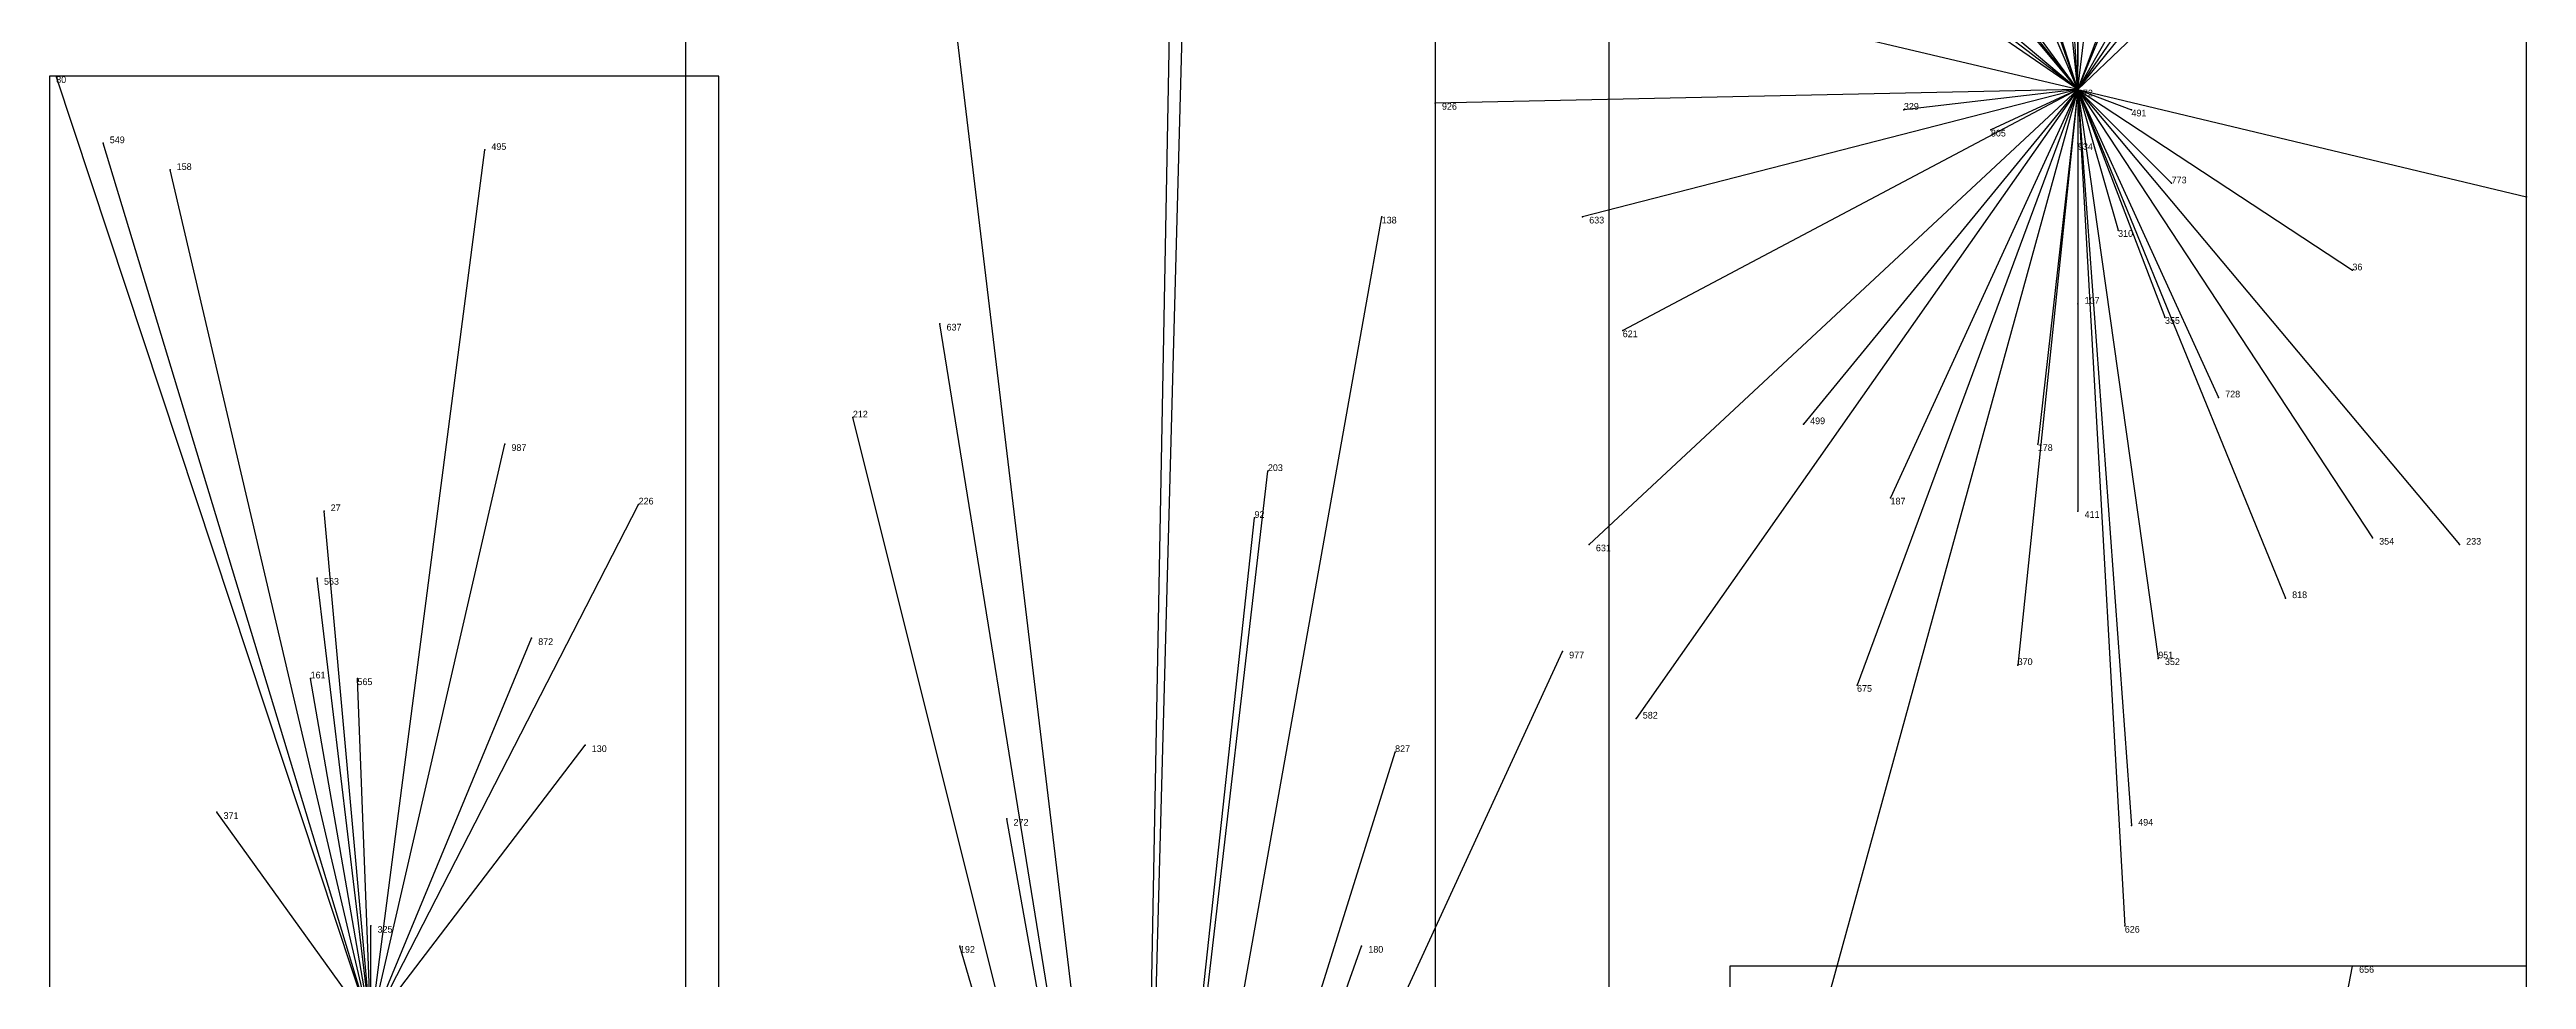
# Model space of a CAD drawing. Extents: x 0 to 1, y 0 to 1.
# Drawn here: x 0.351 to 0.721, y 0.277 to 0.416 of the extents above; entities that cross this region are included whole.
import ezdxf

# ---------------------------------------------------------------- set-up
doc = ezdxf.new("R2010")
doc.units = 0
for name, color, linetype in [('Clients', 3, 'CONTINUOUS'), ('Facilities', 3, 'CONTINUOUS'), ('Facilities_lines', 3, 'CONTINUOUS'), ('Min_max_boxes', 1, 'CONTINUOUS'), ('Normals', 1, 'CONTINUOUS'), ('Source_points', 5, 'CONTINUOUS'), ('Text', 3, 'CONTINUOUS')]:
    doc.layers.add(name, color=color, linetype=linetype)

msp = doc.modelspace()

# ---------------------------------------------------------------- linework, layer by layer
at = {"layer": 'Clients', "color": 5}
for p in [(0.352, 0.412), (0.558, 0.408), (0.628, 0.407), (0.641, 0.404), (0.662, 0.407), (0.359, 0.402), (0.416, 0.401), (0.654, 0.402), (0.369, 0.398), (0.668, 0.396), (0.721, 0.394), (0.55, 0.391), (0.58, 0.391), (0.66, 0.389), (0.695, 0.383), (0.654, 0.378), (0.484, 0.375), (0.586, 0.374), (0.667, 0.376), (0.675, 0.364), (0.471, 0.361), (0.613, 0.36), (0.419, 0.357), (0.648, 0.357), (0.533, 0.353), (0.439, 0.348), (0.626, 0.349), (0.392, 0.347), (0.531, 0.346), (0.654, 0.347), (0.581, 0.342), (0.698, 0.343), (0.711, 0.342), (0.391, 0.337), (0.685, 0.334), (0.423, 0.328), (0.577, 0.326), (0.39, 0.322), (0.397, 0.322), (0.645, 0.324), (0.666, 0.325), (0.666, 0.325), (0.621, 0.321), (0.588, 0.316), (0.431, 0.312), (0.552, 0.311), (0.376, 0.302), (0.494, 0.301), (0.662, 0.3), (0.399, 0.285), (0.661, 0.285), (0.487, 0.282), (0.547, 0.282), (0.695, 0.279)]:
    msp.add_point(p, dxfattribs=at)
at = {"layer": 'Facilities', "color": 3}
msp.add_point((0.654, 0.41), dxfattribs=at)
at = {"layer": 'Facilities_lines', "color": 3}
for p, q in [((0.654, 0.41), (0.655, 0.594)), ((0.654, 0.41), (0.654, 0.56)), ((0.654, 0.41), (0.671, 0.553)), ((0.654, 0.41), (0.646, 0.536)), ((0.654, 0.41), (0.576, 0.517)), ((0.654, 0.41), (0.617, 0.515)), ((0.654, 0.41), (0.574, 0.511)), ((0.654, 0.41), (0.644, 0.504)), ((0.514, 0.189), (0.522, 0.485)), ((0.654, 0.41), (0.679, 0.471)), ((0.654, 0.41), (0.703, 0.471)), ((0.654, 0.41), (0.673, 0.461)), ((0.654, 0.41), (0.686, 0.457)), ((0.654, 0.41), (0.68, 0.456)), ((0.514, 0.189), (0.519, 0.455)), ((0.654, 0.41), (0.636, 0.452)), ((0.654, 0.41), (0.7, 0.454)), ((0.654, 0.41), (0.61, 0.447)), ((0.654, 0.41), (0.644, 0.441)), ((0.654, 0.41), (0.624, 0.433)), ((0.514, 0.189), (0.485, 0.431)), ((0.654, 0.41), (0.561, 0.432)), ((0.654, 0.41), (0.622, 0.432)), ((0.654, 0.41), (0.639, 0.428)), ((0.399, 0.27), (0.352, 0.412)), ((0.654, 0.41), (0.558, 0.408)), ((0.654, 0.41), (0.58, 0.391)), ((0.654, 0.41), (0.581, 0.342)), ((0.654, 0.41), (0.586, 0.374)), ((0.654, 0.41), (0.588, 0.316)), ((0.654, 0.41), (0.607, 0.239)), ((0.654, 0.41), (0.613, 0.36)), ((0.654, 0.41), (0.621, 0.321)), ((0.654, 0.41), (0.626, 0.349)), ((0.654, 0.41), (0.628, 0.407)), ((0.654, 0.41), (0.641, 0.404)), ((0.654, 0.41), (0.645, 0.324)), ((0.654, 0.41), (0.648, 0.357)), ((0.654, 0.41), (0.695, 0.383)), ((0.654, 0.41), (0.654, 0.378)), ((0.654, 0.41), (0.66, 0.389)), ((0.654, 0.41), (0.711, 0.342)), ((0.654, 0.41), (0.666, 0.325)), ((0.654, 0.41), (0.698, 0.343)), ((0.654, 0.41), (0.654, 0.347)), ((0.654, 0.41), (0.667, 0.376)), ((0.654, 0.41), (0.662, 0.3)), ((0.654, 0.41), (0.661, 0.285)), ((0.654, 0.41), (0.675, 0.364)), ((0.654, 0.41), (0.668, 0.396)), ((0.654, 0.41), (0.662, 0.407)), ((0.654, 0.41), (0.685, 0.334)), ((0.654, 0.41), (0.654, 0.402)), ((0.654, 0.41), (0.666, 0.325)), ((0.654, 0.41), (0.721, 0.394)), ((0.399, 0.27), (0.359, 0.402)), ((0.399, 0.27), (0.416, 0.401)), ((0.399, 0.27), (0.369, 0.398)), ((0.514, 0.189), (0.55, 0.391)), ((0.514, 0.189), (0.484, 0.375)), ((0.514, 0.189), (0.471, 0.361)), ((0.399, 0.27), (0.419, 0.357)), ((0.514, 0.189), (0.533, 0.353)), ((0.399, 0.27), (0.439, 0.348)), ((0.399, 0.27), (0.392, 0.347)), ((0.514, 0.189), (0.531, 0.346)), ((0.399, 0.27), (0.391, 0.337)), ((0.399, 0.27), (0.423, 0.328)), ((0.514, 0.189), (0.577, 0.326)), ((0.399, 0.27), (0.39, 0.322)), ((0.399, 0.27), (0.397, 0.322)), ((0.399, 0.27), (0.431, 0.312)), ((0.514, 0.189), (0.552, 0.311)), ((0.399, 0.27), (0.376, 0.302)), ((0.514, 0.189), (0.494, 0.301)), ((0.399, 0.27), (0.399, 0.285)), ((0.514, 0.189), (0.487, 0.282)), ((0.514, 0.189), (0.547, 0.282)), ((0.671, 0.154), (0.695, 0.279))]:
    msp.add_line(p, q, dxfattribs=at)
at = {"layer": 'Min_max_boxes', "color": 1}
for p, q in [((0.558, 0.594), (0.558, 0.239)), ((0.558, 0.594), (0.558, 0.239)), ((0.721, 0.239), (0.721, 0.594)), ((0.721, 0.239), (0.721, 0.594)), ((0.446, 0.485), (0.446, 0.003)), ((0.446, 0.485), (0.446, 0.003)), ((0.584, 0.003), (0.584, 0.485)), ((0.584, 0.003), (0.584, 0.485)), ((0.451, 0.412), (0.351, 0.412)), ((0.351, 0.412), (0.351, 0.035)), ((0.451, 0.412), (0.351, 0.412)), ((0.351, 0.412), (0.351, 0.035)), ((0.351, 0.412), (0.351, 0.412)), ((0.451, 0.035), (0.451, 0.412)), ((0.451, 0.035), (0.451, 0.412)), ((0.451, 0.412), (0.451, 0.412)), ((0.721, 0.279), (0.602, 0.279)), ((0.602, 0.279), (0.602, 0.016)), ((0.721, 0.279), (0.602, 0.279)), ((0.602, 0.279), (0.602, 0.016)), ((0.602, 0.279), (0.602, 0.279)), ((0.721, 0.016), (0.721, 0.279)), ((0.721, 0.016), (0.721, 0.279)), ((0.721, 0.279), (0.721, 0.279))]:
    msp.add_line(p, q, dxfattribs=at)
at = {"layer": 'Normals', "color": 1}
for p, q in [((0.352, 0.412), (0.352, 0.412, 0.1)), ((0.558, 0.408), (0.558, 0.408, 0.1)), ((0.654, 0.41), (0.654, 0.41, 0.1)), ((0.628, 0.407), (0.628, 0.407, 0.1)), ((0.641, 0.404), (0.641, 0.404, 0.1)), ((0.662, 0.407), (0.662, 0.407, 0.1)), ((0.359, 0.402), (0.359, 0.402, 0.1)), ((0.416, 0.401), (0.416, 0.401, 0.1)), ((0.654, 0.402), (0.654, 0.402, 0.1)), ((0.369, 0.398), (0.369, 0.398, 0.1)), ((0.668, 0.396), (0.668, 0.396, 0.1)), ((0.721, 0.394), (0.721, 0.394, 0.1)), ((0.55, 0.391), (0.55, 0.391, 0.1)), ((0.58, 0.391), (0.58, 0.391, 0.1)), ((0.66, 0.389), (0.66, 0.389, 0.1)), ((0.695, 0.383), (0.695, 0.383, 0.1)), ((0.654, 0.378), (0.654, 0.378, 0.1)), ((0.484, 0.375), (0.484, 0.375, 0.1)), ((0.586, 0.374), (0.586, 0.374, 0.1)), ((0.667, 0.376), (0.667, 0.376, 0.1)), ((0.675, 0.364), (0.675, 0.364, 0.1)), ((0.471, 0.361), (0.471, 0.361, 0.1)), ((0.613, 0.36), (0.613, 0.36, 0.1)), ((0.419, 0.357), (0.419, 0.357, 0.1)), ((0.648, 0.357), (0.648, 0.357, 0.1)), ((0.533, 0.353), (0.533, 0.353, 0.1)), ((0.439, 0.348), (0.439, 0.348, 0.1)), ((0.626, 0.349), (0.626, 0.349, 0.1)), ((0.392, 0.347), (0.392, 0.347, 0.1)), ((0.531, 0.346), (0.531, 0.346, 0.1)), ((0.654, 0.347), (0.654, 0.347, 0.1)), ((0.581, 0.342), (0.581, 0.342, 0.1)), ((0.698, 0.343), (0.698, 0.343, 0.1)), ((0.711, 0.342), (0.711, 0.342, 0.1)), ((0.391, 0.337), (0.391, 0.337, 0.1)), ((0.685, 0.334), (0.685, 0.334, 0.1)), ((0.423, 0.328), (0.423, 0.328, 0.1)), ((0.577, 0.326), (0.577, 0.326, 0.1)), ((0.39, 0.322), (0.39, 0.322, 0.1)), ((0.397, 0.322), (0.397, 0.322, 0.1)), ((0.645, 0.324), (0.645, 0.324, 0.1)), ((0.666, 0.325), (0.666, 0.325, 0.1)), ((0.666, 0.325), (0.666, 0.325, 0.1)), ((0.621, 0.321), (0.621, 0.321, 0.1)), ((0.588, 0.316), (0.588, 0.316, 0.1)), ((0.431, 0.312), (0.431, 0.312, 0.1)), ((0.552, 0.311), (0.552, 0.311, 0.1)), ((0.376, 0.302), (0.376, 0.302, 0.1)), ((0.494, 0.301), (0.494, 0.301, 0.1)), ((0.662, 0.3), (0.662, 0.3, 0.1)), ((0.399, 0.285), (0.399, 0.285, 0.1)), ((0.661, 0.285), (0.661, 0.285, 0.1)), ((0.487, 0.282), (0.487, 0.282, 0.1)), ((0.547, 0.282), (0.547, 0.282, 0.1)), ((0.695, 0.279), (0.695, 0.279, 0.1))]:
    msp.add_line(p, q, dxfattribs=at)
at = {"layer": 'Source_points', "color": 5}
for p in [(0.352, 0.412), (0.558, 0.408), (0.654, 0.41), (0.628, 0.407), (0.641, 0.404), (0.662, 0.407), (0.359, 0.402), (0.416, 0.401), (0.654, 0.402), (0.369, 0.398), (0.668, 0.396), (0.721, 0.394), (0.55, 0.391), (0.58, 0.391), (0.66, 0.389), (0.695, 0.383), (0.654, 0.378), (0.484, 0.375), (0.586, 0.374), (0.667, 0.376), (0.675, 0.364), (0.471, 0.361), (0.613, 0.36), (0.419, 0.357), (0.648, 0.357), (0.533, 0.353), (0.439, 0.348), (0.626, 0.349), (0.392, 0.347), (0.531, 0.346), (0.654, 0.347), (0.581, 0.342), (0.698, 0.343), (0.711, 0.342), (0.391, 0.337), (0.685, 0.334), (0.423, 0.328), (0.577, 0.326), (0.39, 0.322), (0.397, 0.322), (0.645, 0.324), (0.666, 0.325), (0.666, 0.325), (0.621, 0.321), (0.588, 0.316), (0.431, 0.312), (0.552, 0.311), (0.376, 0.302), (0.494, 0.301), (0.662, 0.3), (0.399, 0.285), (0.661, 0.285), (0.487, 0.282), (0.547, 0.282), (0.695, 0.279)]:
    msp.add_point(p, dxfattribs=at)

# ---------------------------------------------------------------- texts
at = {"layer": 'Text', "color": 3}
for s, p in [('80', (0.352, 0.411)), ('926', (0.559, 0.407)), ('329', (0.628, 0.407)), ('972', (0.654, 0.409)), ('491', (0.662, 0.406)), ('805', (0.641, 0.403)), ('549', (0.36, 0.402)), ('495', (0.417, 0.401)), ('934', (0.654, 0.401)), ('158', (0.37, 0.398)), ('773', (0.668, 0.396)), ('138', (0.55, 0.39)), ('633', (0.581, 0.39)), ('310', (0.66, 0.388)), ('36', (0.695, 0.383)), ('107', (0.655, 0.378)), ('637', (0.485, 0.374)), ('621', (0.586, 0.373)), ('355', (0.667, 0.375)), ('728', (0.676, 0.364)), ('212', (0.471, 0.361)), ('499', (0.614, 0.36)), ('987', (0.42, 0.356)), ('178', (0.648, 0.356)), ('203', (0.533, 0.353)), ('27', (0.393, 0.347)), ('226', (0.439, 0.348)), ('187', (0.626, 0.348)), ('92', (0.531, 0.346)), ('411', (0.655, 0.346)), ('631', (0.582, 0.341)), ('354', (0.699, 0.342)), ('233', (0.712, 0.342)), ('563', (0.392, 0.336)), ('818', (0.686, 0.334)), ('872', (0.424, 0.327)), ('977', (0.578, 0.325)), ('951', (0.666, 0.325)), ('161', (0.39, 0.322)), ('565', (0.397, 0.321)), ('370', (0.645, 0.324)), ('352', (0.667, 0.324)), ('675', (0.621, 0.32)), ('582', (0.589, 0.316)), ('130', (0.432, 0.311)), ('827', (0.552, 0.311)), ('371', (0.377, 0.301)), ('272', (0.495, 0.3)), ('494', (0.663, 0.3)), ('325', (0.4, 0.284)), ('626', (0.661, 0.284)), ('192', (0.487, 0.281)), ('180', (0.548, 0.281)), ('656', (0.696, 0.278))]:
    msp.add_text(s, height=0.001, dxfattribs=at).set_placement(p)

doc.saveas('drawing.dxf')
